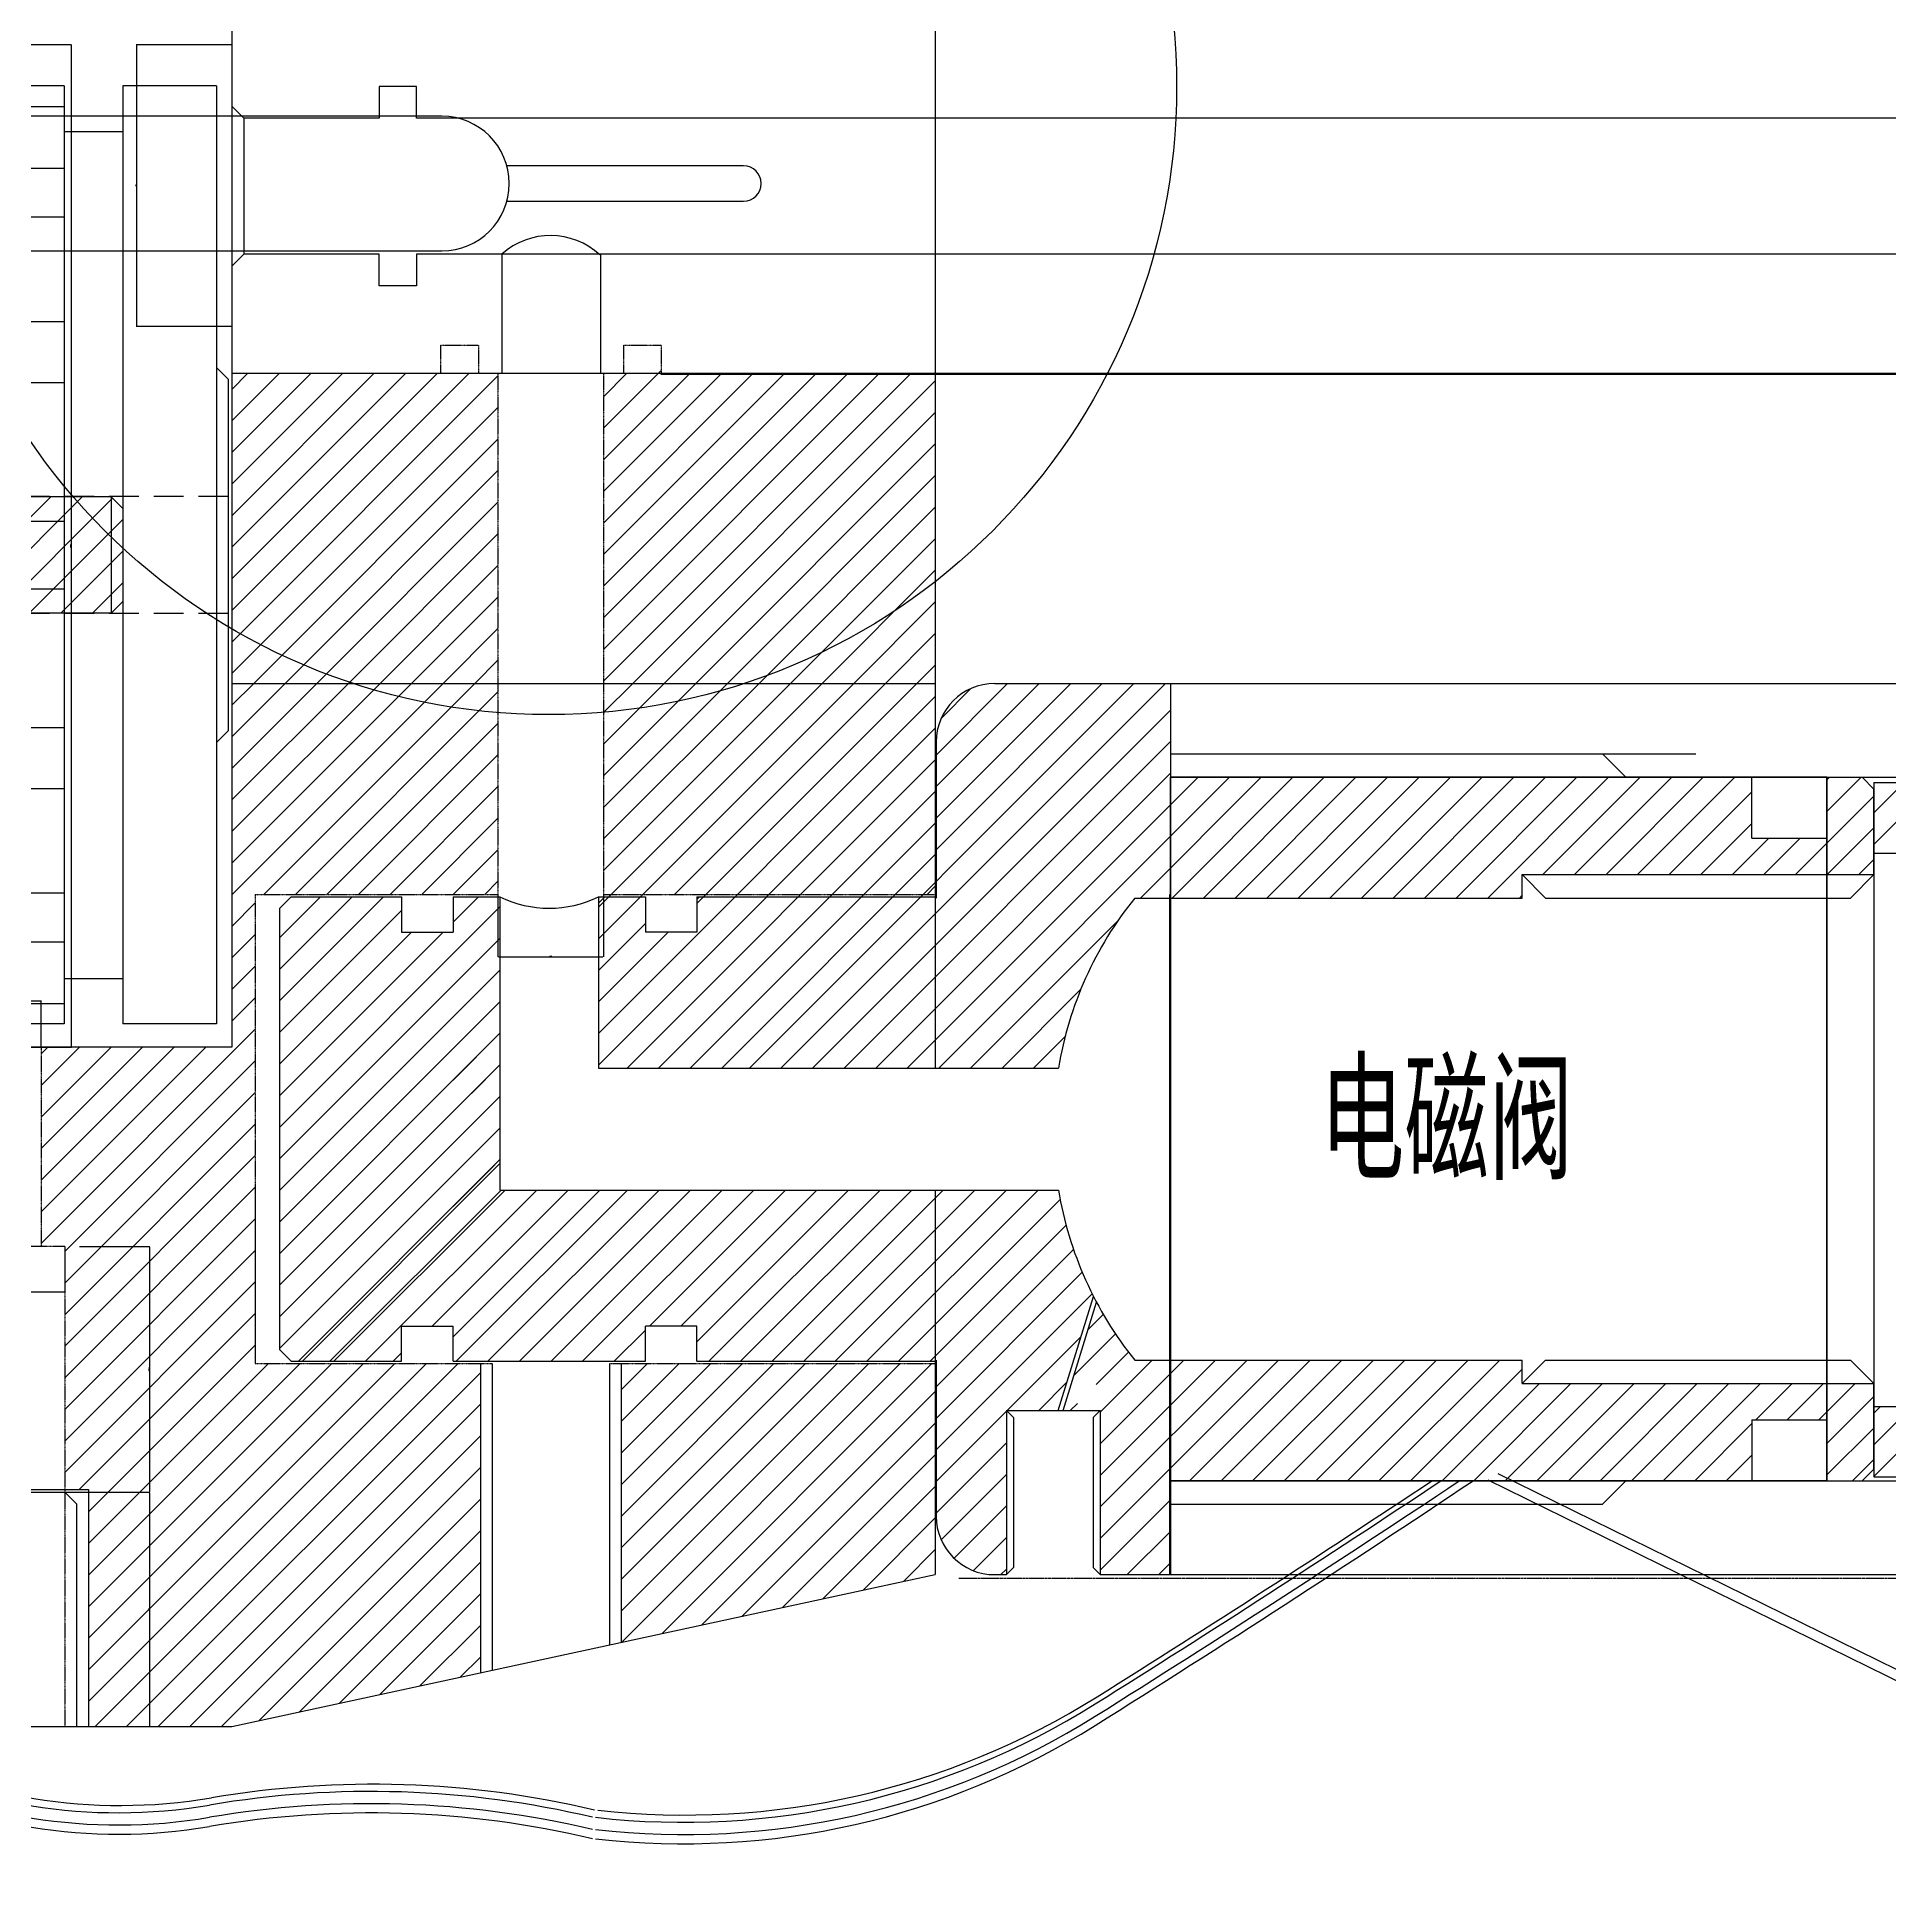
# Model space of a CAD drawing. Header units: millimetres. Extents: x -58888 to 18660, y 15387 to 38068.
# Drawn here: x -47795 to -39893, y 25974 to 33896 of the extents above; entities that cross this region are included whole.
import ezdxf

# ---------------------------------------------------------------- set-up
doc = ezdxf.new("R2010")
doc.units = ezdxf.units.MM
doc.linetypes.add('HIDDEN', pattern=[9.525, 6.35, -3.175])
doc.layers.add('图层2', color=108, linetype='Continuous')
doc.styles.get("Standard").update_dxf_attribs({"font": 'txt', "bigfont": 'gbcbig.shx'})
doc.dimstyles.new('ISO-25', dxfattribs={"dimtxt": 2.5, "dimasz": 2.5, "dimexe": 1.25, "dimexo": 0.625, "dimtad": 1, "dimtxsty": 'Standard', "dimcen": 2.5, "dimadec": 0, "dimazin": 0, "dimtfac": 1, "dimtmove": 0, "dimatfit": 3, "dimfxl": 1, "dimarcsym": 0})

# ---------------------------------------------------------------- blocks, each defined once
blk = doc.blocks.new('fghjkkk')
at = {"layer": '图层2', "color": 4, "linetype": 'ByBlock'}
blk.add_lwpolyline([(8494.25, -2299.241), (8463.586, -2299.241, -0.414214), (8463.086, -2298.741), (8463.086, -2291.741, -0.414214), (8463.586, -2291.241), (8494.25, -2291.241, -0.414214), (8494.75, -2291.741), (8494.75, -2298.741, -0.414214)], format="xyb", close=True, dxfattribs=at)
for points in [[(8494.75, -2298.111), (8518.362, -2298.111, 1), (8518.362, -2292.371), (8494.75, -2292.371)], [(8521.132, -2295.991), (8531.23, -2295.991, 1), (8531.23, -2294.491), (8521.132, -2294.491)]]:
    blk.add_lwpolyline(points, format="xyb", dxfattribs=at)
at = {"layer": '图层2', "color": 2, "linetype": 'ByBlock'}
for radius in [2.5, 1.5]:
    blk.add_circle((8470.086, -2295.241), radius, dxfattribs=at)
at = {"layer": '图层2', "color": 4, "linetype": 'ByBlock'}
blk.add_circle((8470.086, -2295.241), 1, dxfattribs=at)
blk = doc.blocks.new('hhhhhgg')
at = {"layer": '图层2', "linetype": 'ByBlock'}
h = blk.add_hatch(dxfattribs=at)
h.set_pattern_fill('ANSI31', color=4, scale=0.3)
h.set_pattern_definition([(45, (7156.9674, -1437.8608), (-0.6735192, 0.6735192), [])])
h.paths.add_polyline_path([(8525.809, -2415.692), (8524.559, -2415.692), (8524.559, -2418.172), (8525.809, -2418.172)])
h.paths.add_polyline_path([(8530.559, -2415.692), (8529.308, -2415.692), (8529.308, -2418.172), (8530.559, -2418.172)])
h.paths.add_polyline_path([(8525.809, -2418.172), (8524.559, -2418.172), (8524.559, -2421.172), (8525.809, -2421.172)])
h.paths.add_polyline_path([(8530.559, -2418.172), (8529.308, -2418.172), (8529.308, -2421.172), (8530.559, -2421.172)])
h.paths.add_polyline_path([(8550.803, -2418.172), (8530.559, -2418.172), (8530.559, -2420.652), (8550.803, -2420.652)])
h.paths.add_polyline_path([(8550.803, -2415.692), (8530.559, -2415.692), (8530.559, -2418.172), (8550.803, -2418.172)])
h.paths.add_polyline_path([(8551.303, -2416.192), (8550.803, -2415.692), (8550.803, -2418.172), (8551.303, -2418.172)])
h.paths.add_polyline_path([(8551.303, -2418.172), (8550.803, -2418.172), (8550.803, -2420.652), (8551.303, -2420.152)])
at = {"layer": '图层2', "color": 6, "linetype": 'ByBlock'}
for p, q in [((8550.803, -2415.692), (8524.559, -2415.692)), ((8524.559, -2415.692), (8524.559, -2421.172)), ((8530.559, -2415.692), (8530.559, -2421.172)), ((8550.803, -2415.692), (8551.303, -2416.192)), ((8550.803, -2415.692), (8550.803, -2420.652)), ((8551.303, -2416.192), (8551.303, -2420.152)), ((8550.803, -2420.652), (8530.559, -2420.652)), ((8550.803, -2420.652), (8551.303, -2420.152)), ((8530.559, -2421.172), (8524.559, -2421.172))]:
    blk.add_line(p, q, dxfattribs=at)
at = {"layer": '图层2', "color": 1, "linetype": 'ByBlock'}
for p, q in [((8525.809, -2421.172), (8525.809, -2415.692)), ((8529.308, -2421.172), (8529.308, -2415.692))]:
    blk.add_line(p, q, dxfattribs=at)
blk = doc.blocks.new('hfhtyyjj')
at = {"layer": '图层2', "color": 1, "linetype": 'ByBlock'}
for p, q in [((8588.435, -2383.98), (8584.433, -2383.98)), ((8584.433, -2383.98), (8584.433, -2423.98)), ((8588.435, -2383.98), (8588.435, -2423.98)), ((8594.933, -2383.98), (8590.935, -2383.98)), ((8590.935, -2383.98), (8590.935, -2423.98)), ((8594.933, -2383.98), (8594.933, -2423.98)), ((8584.433, -2384.85), (8588.435, -2384.85)), ((8588.431, -2385.921), (8590.935, -2385.921)), ((8584.433, -2387.484), (8588.435, -2387.484)), ((8584.433, -2389.567), (8588.435, -2389.567)), ((8581.933, -2393.98), (8581.933, -2413.98)), ((8581.933, -2393.98), (8584.433, -2393.98)), ((8584.433, -2394.024), (8588.435, -2394.024)), ((8581.933, -2395.317), (8584.433, -2395.317)), ((8594.933, -2395.98), (8595.433, -2396.48)), ((8594.933, -2395.98), (8594.933, -2395.98)), ((8584.433, -2396.626), (8588.435, -2396.626)), ((8595.433, -2396.48), (8595.433, -2411.48)), ((8581.933, -2397.183), (8584.433, -2397.183)), ((8581.933, -2401.038), (8584.433, -2401.038)), ((8581.933, -2402.534), (8584.433, -2402.537)), ((8584.433, -2402.536), (8588.435, -2402.536)), ((8581.933, -2405.427), (8584.433, -2405.424)), ((8584.433, -2405.424), (8588.435, -2405.424)), ((8581.933, -2406.923), (8584.433, -2406.923)), ((8581.933, -2409.618), (8584.433, -2409.618)), ((8581.933, -2410.778), (8584.433, -2410.778)), ((8584.433, -2411.335), (8588.435, -2411.335)), ((8594.933, -2411.98), (8595.433, -2411.48)), ((8594.933, -2411.98), (8594.933, -2411.98)), ((8581.933, -2412.643), (8584.433, -2412.643)), ((8581.933, -2413.98), (8584.433, -2413.98)), ((8584.433, -2413.936), (8588.435, -2413.936)), ((8584.433, -2418.393), (8588.435, -2418.393)), ((8584.433, -2420.477), (8588.435, -2420.477)), ((8588.431, -2422.04), (8590.935, -2422.04)), ((8584.433, -2423.111), (8588.435, -2423.111)), ((8588.435, -2423.98), (8584.433, -2423.98)), ((8594.933, -2423.98), (8590.935, -2423.98))]:
    blk.add_line(p, q, dxfattribs=at)
at = {"layer": '图层2', "color": 3, "linetype": 'HIDDEN', "ltscale": 0.2}
for p, q in [((8595.433, -2401.48), (8581.933, -2401.48)), ((8595.433, -2406.48), (8581.933, -2406.48))]:
    blk.add_line(p, q, dxfattribs=at)
blk = doc.blocks.new('fghghjjkk')
at = {"layer": '图层2', "color": 62, "linetype": 'ByBlock'}
for p, q in [((8560.061, -2418.698), (8555.235, -2418.4)), ((8578.013, -2426.347), (8566.92, -2419.542)), ((8556.089, -2423.305), (8558.218, -2420.836)), ((8567.034, -2423.718), (8571.633, -2426.538)), ((8571.633, -2426.538), (8576.135, -2427.26)), ((8576.135, -2427.26), (8577.171, -2427.841))]:
    blk.add_line(p, q, dxfattribs=at)
at = {"layer": '图层2', "color": 6, "linetype": 'ByBlock'}
for p, q in [((8560.041, -2418.72), (8548.666, -2431.914)), ((8564.292, -2418.553), (8560.421, -2418.547)), ((8567.117, -2423.596), (8564.863, -2426.907)), ((8545.821, -2430.158), (8544.938, -2431.181)), ((8547.965, -2431.97), (8545.821, -2430.158)), ((8544.938, -2431.181), (8547.08, -2432.977)), ((8552.138, -2431.797), (8546.827, -2438.005)), ((8554.557, -2433.89), (8549.275, -2440.067)), ((8556.61, -2435.603), (8553.874, -2438.565))]:
    blk.add_line(p, q, dxfattribs=at)
at = {"layer": '图层2', "color": 62, "linetype": 'HIDDEN', "ltscale": 0.1}
for p, q in [((8565.662, -2419.044), (8560.227, -2418.709)), ((8566.886, -2419.521), (8566.584, -2419.336)), ((8558.218, -2420.836), (8562.962, -2424.381))]:
    blk.add_line(p, q, dxfattribs=at)
at = {"layer": '图层2', "color": 6, "linetype": 'HIDDEN', "ltscale": 0.1}
for p, q in [((8557.518, -2421.647), (8565.196, -2426.418)), ((8546.199, -2430.484), (8545.317, -2431.508)), ((8546.957, -2431.137), (8546.074, -2432.161))]:
    blk.add_line(p, q, dxfattribs=at)
at = {"layer": '图层2', "color": 2, "linetype": 'ByBlock'}
for centre, radius in [((8555.379, -2419.787), 0.5), ((8564.614, -2421.686), 1.077)]:
    blk.add_circle(centre, radius, dxfattribs=at)
at = {"layer": '图层2', "color": 62, "linetype": 'ByBlock'}
blk.add_circle((8564.614, -2421.686), 1.077, dxfattribs=at)
at = {"layer": '图层2', "color": 1, "linetype": 'ByBlock'}
for radius in [3.05, 2.05]:
    blk.add_circle((8558.64, -2426.71), radius, dxfattribs=at)
at = {"layer": '图层2', "color": 62, "linetype": 'ByBlock'}
for centre, radius, start, end in [((8555.379, -2419.787), 1.394, 95.93714, 221.0475), ((8540.429, -2431.996), 17.91, 29.03047, 39.0965), ((8577.557, -2427.074), 0.859, 243.29403, 57.86281)]:
    blk.add_arc(centre, radius, start, end, dxfattribs=at)
at = {"layer": '图层2', "color": 6, "linetype": 'ByBlock'}
for centre, radius, start, end in [((8560.42, -2419.047), 0.5, 89.91043, 139.23352), ((8564.614, -2421.686), 3.149, 322.65855, 95.85389), ((8558.64, -2426.71), 6.227, 269.70362, 358.18974), ((8548.287, -2431.588), 0.5, 229.79699, 319.23352), ((8553.274, -2432.924), 1.6, 318.7621, 134.93353), ((8546.758, -2433.36), 0.5, 323.94766, 50.01121), ((8558.481, -2434.924), 1.991, 86.37023, 199.94645), ((8550.524, -2436.102), 4.158, 143.94766, 207.2472), ((8550.524, -2436.102), 4.158, 252.51304, 323.6742)]:
    blk.add_arc(centre, radius, start, end, dxfattribs=at)
at = {"layer": '图层2', "color": 62, "linetype": 'HIDDEN', "ltscale": 0.1}
for centre, radius, start, end in [((8565.539, -2421.041), 2, 58.47416, 86.46584), ((8564.614, -2421.686), 3.161, 238.49102, 319.99206)]:
    blk.add_arc(centre, radius, start, end, dxfattribs=at)
blk = doc.blocks.new('*D129')
at = {"layer": 'Defpoints', "color": 0, "linetype": 'ByBlock'}
for p in [(-45829.2, 30240), (-45379.2, 30240), (-45379.2, 29974.6)]:
    blk.add_point(p, dxfattribs=at)
at = {"layer": '图层2', "color": 0, "linetype": 'ByBlock', "lineweight": -2}
for p, q in [((-45829.2, 30239.4), (-45829.2, 29973.3)), ((-45379.2, 30239.4), (-45379.2, 29973.3)), ((-45826.7, 29974.6), (-45381.7, 29974.6))]:
    blk.add_line(p, q, dxfattribs=at)
at = {"layer": '图层2', "color": 0, "linetype": 'ByBlock'}
for points in [[(-45826.7, 29975), (-45826.7, 29974.2), (-45829.2, 29974.6)], [(-45381.7, 29975), (-45381.7, 29974.2), (-45379.2, 29974.6)]]:
    blk.add_solid(points, dxfattribs=at)
at = {"layer": '图层2', "color": 0, "linetype": 'ByBlock', "insert": (-45604.2, 29976.4), "char_height": 2.5, "attachment_point": 5}
blk.add_mtext('%%C4.5', dxfattribs=at)
blk = doc.blocks.new('*D112')
at = {"layer": 'Defpoints', "color": 0, "linetype": 'ByBlock'}
for p in [(-46964.2, 33862.5), (-47370.6, 32662.5), (-46964.2, 32662.5)]:
    blk.add_point(p, dxfattribs=at)
at = {"layer": '图层2', "color": 0, "linetype": 'ByBlock', "lineweight": -2}
for p, q in [((-46964.8, 33862.5), (-47371.9, 33862.5)), ((-47370.6, 33860), (-47370.6, 32665)), ((-46964.8, 32662.5), (-47371.9, 32662.5))]:
    blk.add_line(p, q, dxfattribs=at)
at = {"layer": '图层2', "color": 0, "linetype": 'ByBlock'}
for points in [[(-47371.1, 33860), (-47370.2, 33860), (-47370.6, 33862.5)], [(-47371.1, 32665), (-47370.2, 32665), (-47370.6, 32662.5)]]:
    blk.add_solid(points, dxfattribs=at)
at = {"layer": '图层2', "color": 0, "linetype": 'ByBlock', "insert": (-47372.5, 33262.5), "char_height": 2.5, "attachment_point": 5, "rotation": 90}
blk.add_mtext('%%C12', dxfattribs=at)
blk = doc.blocks.new('*D132')
at = {"layer": 'Defpoints', "color": 0, "linetype": 'ByBlock'}
for p in [(-47777.2, 29786.8), (-48077.2, 29588.6), (-47777.2, 29588.6)]:
    blk.add_point(p, dxfattribs=at)
at = {"layer": '图层2', "color": 0, "linetype": 'ByBlock', "lineweight": -2}
for p, q in [((-48077.2, 29589.2), (-48077.2, 29788.1)), ((-48074.7, 29786.8), (-47779.7, 29786.8)), ((-47777.2, 29589.2), (-47777.2, 29788.1))]:
    blk.add_line(p, q, dxfattribs=at)
at = {"layer": '图层2', "color": 0, "linetype": 'ByBlock'}
for points in [[(-48074.7, 29787.2), (-48074.7, 29786.4), (-48077.2, 29786.8)], [(-47779.7, 29787.2), (-47779.7, 29786.4), (-47777.2, 29786.8)]]:
    blk.add_solid(points, dxfattribs=at)
at = {"layer": '图层2', "color": 0, "linetype": 'ByBlock', "insert": (-47927.2, 29788.7), "char_height": 2.5, "attachment_point": 5}
blk.add_mtext('%%C3', dxfattribs=at)
blk = doc.blocks.new('*D134')
at = {"layer": 'Defpoints', "color": 0, "linetype": 'ByBlock'}
for p in [(-48177.2, 28738.6), (-47677.2, 28738.6), (-47677.2, 28546.1)]:
    blk.add_point(p, dxfattribs=at)
at = {"layer": '图层2', "color": 0, "linetype": 'ByBlock', "lineweight": -2}
for p, q in [((-48177.2, 28737.9), (-48177.2, 28544.9)), ((-47677.2, 28737.9), (-47677.2, 28544.9)), ((-48174.7, 28546.1), (-47679.7, 28546.1))]:
    blk.add_line(p, q, dxfattribs=at)
at = {"layer": '图层2', "color": 0, "linetype": 'ByBlock'}
for points in [[(-48174.7, 28546.5), (-48174.7, 28545.7), (-48177.2, 28546.1)], [(-47679.7, 28546.5), (-47679.7, 28545.7), (-47677.2, 28546.1)]]:
    blk.add_solid(points, dxfattribs=at)
at = {"layer": '图层2', "color": 0, "linetype": 'ByBlock', "insert": (-47927.2, 28548), "char_height": 2.5, "attachment_point": 5}
blk.add_mtext('%%C5', dxfattribs=at)
blk = doc.blocks.new('*D114')
at = {"layer": 'Defpoints', "color": 0, "linetype": 'ByBlock'}
for p in [(-47614.7, 28738.6), (-47677.2, 27691.4), (-47315, 27691.4)]:
    blk.add_point(p, dxfattribs=at)
at = {"layer": '图层2', "color": 0, "linetype": 'ByBlock', "lineweight": -2}
for p, q in [((-47614.1, 28738.6), (-47313.8, 28738.6)), ((-47315, 28736.1), (-47315, 27693.9)), ((-47676.6, 27691.4), (-47313.8, 27691.4))]:
    blk.add_line(p, q, dxfattribs=at)
at = {"layer": '图层2', "color": 0, "linetype": 'ByBlock'}
for points in [[(-47315.4, 28736.1), (-47314.6, 28736.1), (-47315, 28738.6)], [(-47315.4, 27693.9), (-47314.6, 27693.9), (-47315, 27691.4)]]:
    blk.add_solid(points, dxfattribs=at)
at = {"layer": '图层2', "color": 0, "linetype": 'ByBlock', "insert": (-47317.1, 28215), "char_height": 2.5, "attachment_point": 5, "rotation": 90}
blk.add_mtext('1047,18', dxfattribs=at)
blk = doc.blocks.new('*D135')
at = {"layer": 'Defpoints', "color": 0, "linetype": 'ByBlock'}
for p in [(-47677.2, 27691.4), (-47575.4, 26691.4), (-47315, 26691.4)]:
    blk.add_point(p, dxfattribs=at)
at = {"layer": '图层2', "color": 0, "linetype": 'ByBlock', "lineweight": -2}
for p, q in [((-47676.6, 27691.4), (-47313.8, 27691.4)), ((-47315, 27688.9), (-47315, 26693.9)), ((-47574.8, 26691.4), (-47313.8, 26691.4))]:
    blk.add_line(p, q, dxfattribs=at)
at = {"layer": '图层2', "color": 0, "linetype": 'ByBlock'}
for points in [[(-47315.4, 27688.9), (-47314.6, 27688.9), (-47315, 27691.4)], [(-47315.4, 26693.9), (-47314.6, 26693.9), (-47315, 26691.4)]]:
    blk.add_solid(points, dxfattribs=at)
at = {"layer": '图层2', "color": 0, "linetype": 'ByBlock', "insert": (-47316.9, 27191.4), "char_height": 2.5, "attachment_point": 5, "rotation": 90}
blk.add_mtext('1000', dxfattribs=at)
blk = doc.blocks.new('*D128')
at = {"layer": 'Defpoints', "color": 0, "linetype": 'ByBlock'}
for p in [(-48344.2, 33864), (-48344.2, 29588.6), (-47649.4, 29588.6)]:
    blk.add_point(p, dxfattribs=at)
at = {"layer": '图层2', "color": 0, "linetype": 'ByBlock', "lineweight": -2}
for p, q in [((-48343.6, 33864), (-47648.1, 33864)), ((-47649.4, 33861.5), (-47649.4, 29591.1)), ((-48343.6, 29588.6), (-47648.1, 29588.6))]:
    blk.add_line(p, q, dxfattribs=at)
at = {"layer": '图层2', "color": 0, "linetype": 'ByBlock'}
for points in [[(-47649.8, 33861.5), (-47649, 33861.5), (-47649.4, 33864)], [(-47649.8, 29591.1), (-47649, 29591.1), (-47649.4, 29588.6)]]:
    blk.add_solid(points, dxfattribs=at)
at = {"layer": '图层2', "color": 0, "linetype": 'ByBlock', "insert": (-47651.5, 31726.3), "char_height": 2.5, "attachment_point": 5, "rotation": 90}
blk.add_mtext('4275,42', dxfattribs=at)
blk = doc.blocks.new('fdgrttry')
at = {"layer": '图层2', "linetype": 'ByBlock'}
h = blk.add_hatch(dxfattribs=at)
h.set_pattern_fill('ANSI31', color=4, scale=0.3)
h.set_pattern_definition([(45, (7077.9515, -1226.9069), (-0.6735192, 0.6735192), [])])
h.paths.add_polyline_path([(9653.075, -1908.095), (9623.075, -1908.095), (9623.075, -1911.095), (9653.075, -1911.095)])
h.paths.add_polyline_path([(9653.075, -1934.695), (9623.075, -1934.695), (9623.075, -1937.695), (9653.075, -1937.695)])
at = {"layer": '图层2', "color": 6, "linetype": 'ByBlock'}
for p, q in [((9623.075, -1908.095), (9653.075, -1908.095)), ((9623.075, -1908.095), (9623.075, -1937.695)), ((9653.075, -1908.095), (9653.075, -1937.695)), ((9623.075, -1911.095), (9653.075, -1911.095)), ((9623.075, -1934.695), (9653.075, -1934.695)), ((9623.075, -1937.695), (9653.075, -1937.695))]:
    blk.add_line(p, q, dxfattribs=at)

msp = doc.modelspace()

# ---------------------------------------------------------------- hatches: boundary and pattern name
at = {"layer": '图层2', "linetype": 'ByBlock'}
h = msp.add_hatch(dxfattribs=at)
h.set_pattern_fill('ANSI31', color=4, scale=100, angle=65)
h.set_pattern_definition([(110, (-905925.4, 279102.75), (-298.35241, -108.5914), [])])
h.paths.add_polyline_path([(-52021.831, 24274.494, -0.24281343), (-51463.971, 24592.281), (-48151.895, 24729.478, -0.60925201), (-47536.093, 23648.464), (-48971.61, 21440.979, -0.32277891), (-49734.791, 21145.171), (-52824.808, 21949.581, -0.37647945), (-53098.18, 22619.324)], flags=16)
h.paths.add_polyline_path([(-47390.874, 21487.165), (-45399.91, 24548.796, -0.24281343), (-44842.05, 24866.583), (-40619.949, 25041.476, -0.60925201), (-40004.146, 23960.462), (-42703.649, 19809.267, -0.32277891), (-43466.831, 19513.459), (-46980.393, 20428.13, -0.51196847)], flags=16)
h.paths.add_polyline_path([(-41122.913, 19855.453), (-37867.963, 24860.794, -0.24281343), (-37310.104, 25178.581), (-31097.028, 25435.947, -0.29634253), (-29895.241, 24557.974, -0.20121363), (-29924.915, 23110.825), (-30732.152, 21617.942, 0.09238519), (-32418.038, 18253.242, -0.34522848), (-34572.711, 17198.09), (-40712.432, 18796.418, -0.51196847)], flags=16)
h.paths.add_polyline_path([(-57495.066, 27884.897), (-58152.262, 27805.388, 0.34516223), (-58850.33, 27107.715, 0.15156572), (-58299.647, 24079.358, -0.11586406), (-57527.602, 19738.273, 0.21312107), (-57056.105, 16696.075, 0.24871702), (-56807.78, 16564.405), (-56125.485, 16564.405)])
edge = h.paths.add_edge_path()
edge.add_line((-17258.239, 24118.108), (-17258.239, 24718.108))
edge.add_line((-17258.239, 24718.108), (-17058.888, 24718.108))
edge.add_line((-17058.888, 24718.108), (-17058.888, 25756.178))
edge.add_line((-17058.888, 25756.178), (-20300.791, 25756.178))
edge.add_line((-20300.791, 25756.178), (-20300.791, 25260.247))
edge.add_line((-20300.791, 25260.247), (-19758.687, 25260.247))
edge.add_arc((-19758.687, 24960.247), 300, 45.0173803, 90, ccw=False)
edge.add_line((-19546.62, 25172.444), (-19397.117, 25023.032))
edge.add_arc((-19609.185, 24810.836), 300, 3.4703282, 45.0173803, ccw=False)
edge.add_line((-19309.735, 24828.995), (-19259.588, 24002.073))
edge.add_arc((-19559.038, 23983.914), 300, -36.114949, 3.4703282, ccw=False)
edge.add_line((-19316.687, 23807.092), (-20275.67, 22492.718))
edge.add_arc((-20518.021, 22669.54), 300, 270, 323.885051, ccw=False)
edge.add_line((-20518.021, 22369.54), (-22892.832, 22369.54))
edge.add_arc((-22892.832, 22669.54), 300, 209.6387518, 270, ccw=False)
edge.add_line((-23153.58, 22521.181), (-23954.456, 23928.76))
edge.add_arc((-23693.708, 24077.119), 300, 183.3685003, 209.6387518, ccw=False)
edge.add_line((-23993.19, 24059.492), (-24012.942, 24395.08))
edge.add_arc((-23713.46, 24412.708), 300, 134.9825485, 183.3685003, ccw=False)
edge.add_line((-23925.528, 24624.904), (-23377.654, 25172.444))
edge.add_arc((-23165.587, 24960.247), 300, 90, 134.9825485, ccw=False)
edge.add_line((-23165.587, 25260.247), (-22700.791, 25260.247))
edge.add_line((-22700.791, 25260.247), (-22700.791, 25756.178))
edge.add_line((-22700.791, 25756.178), (-54384.893, 25756.178))
edge.add_line((-54384.893, 25756.178), (-54384.893, 26695.107))
edge.add_line((-54384.893, 26695.107), (-56344.149, 26695.107))
edge.add_line((-56344.149, 26695.107), (-56344.149, 28174.342))
edge.add_line((-56344.149, 28174.342), (-57332.485, 28174.342))
edge.add_line((-57332.485, 28174.342), (-57495.066, 27884.897))
edge.add_line((-57495.066, 27884.897), (-56125.485, 16564.405))
edge.add_line((-56125.485, 16564.405), (-52816.566, 16564.405))
edge.add_line((-52816.566, 16564.405), (-52800.47, 16695.88))
edge.add_arc((-51149.929, 17830.08), 2002.672, 82.8797516, 214.4956419, ccw=False)
edge.add_line((-50901.694, 19817.308), (-33883.103, 15386.93))
edge.add_line((-33883.103, 15386.93), (-27226.501, 15386.93))
edge.add_arc((-27226.501, 15486.93), 100, 270, 369.2135186)
edge.add_arc((-12199.043, 17924.486), 15123.869, 161.012335, 189.2135186, ccw=False)
edge.add_arc((-25334.891, 22475.924), 1222.248, 34.2506382, 162.4117108, ccw=False)
edge.add_line((-24324.601, 23163.822), (-23675.713, 22023.37))
edge.add_arc((-23067.301, 22369.54), 700, 209.6387518, 270)
edge.add_line((-23067.301, 21669.54), (-20365.542, 21669.54))
edge.add_arc((-20365.542, 22369.54), 700, 270, 323.885051)
edge.add_line((-19800.057, 21956.955), (-18432.955, 23830.693))
edge.add_arc((-17867.47, 23418.108), 700, 90, 143.885051, ccw=False)
edge.add_line((-17867.47, 24118.108), (-17258.239, 24118.108))
h.paths.add_polyline_path([(-3736.66, 24118.108), (-1495.066, 26693.779), (-1495.066, 27323.736), (-16108.888, 27323.736), (-16108.888, 25756.178), (-16458.888, 25756.178), (-16458.888, 24718.108), (-16258.239, 24718.108), (-16258.239, 24118.108)])

# ---------------------------------------------------------------- linework, layer by layer
at = {"color": 3, "lineweight": 60}
for p, q in [((-42960.7, 27739.399), (-42960.7, 30739.399)), ((-42960.7, 30739.399), (-40160.7, 30739.399)), ((-40160.7, 30739.399), (-40160.7, 27739.399)), ((-40160.7, 27739.399), (-42960.7, 27739.399))]:
    msp.add_line(p, q, dxfattribs=at)
at = {"color": 1}
for p, q in [((-41607.019, 27743.063), (-39824.469, 26868.041)), ((-41563.987, 27770.417), (-39781.436, 26895.395))]:
    msp.add_line(p, q, dxfattribs=at)
msp.add_circle((-45612.643, 33684.684), 2678.017)
msp.add_arc((-45605.265, 32738.705), 311.063, 47.323692, 131.8187144)
for centre, radius, start, end in [((-77988.685, 82182.523), 65369.062, 302.06869275, 303.60658027), ((-77988.685, 82130.272), 65369.062, 302.06869275, 303.68923481), ((-77988.685, 82091.084), 65369.062, 302.06869275, 303.75110865), ((-77980.039, 82213.509), 65369.062, 302.06869275, 303.55748096), ((-47447.231, 28644.309), 2319.986, 205.3277704, 279.6151231), ((-47438.585, 28675.294), 2319.986, 205.3277704, 279.6151231), ((-47447.231, 28592.058), 2319.986, 205.442334, 279.6151231), ((-47447.231, 28552.87), 2319.986, 205.1700774, 279.6151231), ((-45037.816, 29590.521), 3307.169, 263.4920106, 302.0686927), ((-45029.169, 29621.506), 3307.169, 263.4920106, 302.0686927), ((-45037.816, 29538.27), 3307.169, 263.4920106, 302.0686927), ((-45037.816, 29499.081), 3307.169, 263.4920106, 302.0686927), ((-46371.753, 22295.891), 4118.886, 76.721776, 99.6151231), ((-46363.107, 22326.876), 4118.886, 76.721776, 99.6151231), ((-46371.753, 22243.64), 4118.886, 76.721776, 99.6151231), ((-46371.753, 22204.452), 4118.886, 76.721776, 99.6151231)]:
    msp.add_arc(centre, radius, start, end, dxfattribs=at)
at = {"layer": '图层2', "color": 2, "linetype": 'ByBlock'}
for p, q in [((-46964.199, 34462.48), (-46964.199, 29588.558)), ((-43964.199, 34462.48), (-43964.199, 29499.399)), ((-46964.199, 32462.48), (5967.326, 32462.48)), ((-46964.199, 31140.008), (-43964.199, 31140.008)), ((-43710.7, 31139.399), (-42960.7, 31139.399)), ((-42960.7, 31139.399), (12039.3, 31139.399)), ((-42960.7, 31139.399), (-42960.7, 27339.399)), ((-42960.7, 31139.399), (-42960.7, 30724.399)), ((-43960.7, 30889.399), (-43960.7, 30224.399)), ((-42960.7, 30839.399), (-40719.689, 30839.399)), ((-42960.7, 30739.399), (12039.3, 30739.399)), ((-40480.7, 30739.399), (-42960.7, 30739.399)), ((-40560.7, 30739.399), (-40560.7, 30739.399)), ((-40480.7, 30479.399), (-40480.7, 30739.399)), ((-40160.7, 30739.399), (-40010.7, 30739.399)), ((-40160.7, 30479.399), (-40160.7, 30739.399)), ((-40010.7, 30739.399), (-39960.7, 30689.399)), ((-42710.7, 30724.399), (-42710.7, 30724.399)), ((-39960.7, 30324.399), (-39960.7, 30689.399)), ((-40480.7, 30479.399), (-40160.7, 30479.399)), ((-41460.7, 30324.399), (-39960.7, 30324.399)), ((-41460.7, 30224.399), (-41460.7, 30324.399)), ((-39960.7, 30324.399), (-39960.7, 28154.399)), ((-46760.7, 30179.399), (-46710.7, 30229.399)), ((-46710.7, 30229.399), (-46240.7, 30229.399)), ((-46240.7, 30229.399), (-46240.7, 30079.399)), ((-46020.7, 30229.399), (-46020.7, 30079.399)), ((-46020.7, 30229.399), (-45820.7, 30229.399)), ((-45820.7, 30229.399), (-45820.7, 28979.399)), ((-45400.7, 30229.399), (-45400.7, 29499.399)), ((-45400.7, 30229.399), (-45200.7, 30229.399)), ((-45200.7, 30229.399), (-45200.7, 30079.399)), ((-44980.7, 30229.399), (-43960.7, 30229.399)), ((-44980.7, 30229.399), (-44980.7, 30079.399)), ((-43113.477, 30224.399), (-41460.7, 30224.399)), ((-42964.199, 27340.008), (-42964.199, 30240.008)), ((-46760.7, 30179.399), (-46760.7, 28299.399)), ((-46240.7, 30079.399), (-46020.7, 30079.399)), ((-44980.7, 30079.399), (-45200.7, 30079.399)), ((-46964.199, 29588.558), (-48344.199, 29588.558)), ((-45400.7, 29499.399), (-43439.031, 29499.399)), ((-45820.7, 29087.399), (-45820.7, 28979.399)), ((-45820.7, 28979.399), (-43439.031, 28979.399)), ((-43964.199, 28979.399), (-43964.199, 27340.008)), ((-46240.7, 28249.399), (-46240.7, 28399.399)), ((-46240.7, 28399.399), (-46020.7, 28399.399)), ((-46020.7, 28249.399), (-46020.7, 28399.399)), ((-45200.7, 28249.399), (-45200.7, 28399.399)), ((-44980.7, 28399.399), (-45200.7, 28399.399)), ((-44980.7, 28249.399), (-44980.7, 28399.399)), ((-46760.7, 28299.399), (-46710.7, 28249.399)), ((-46710.7, 28249.399), (-46240.7, 28249.399)), ((-46020.7, 28249.399), (-45200.7, 28249.399)), ((-44980.7, 28249.399), (-43960.7, 28249.399)), ((-43960.7, 28254.399), (-43960.7, 27589.399)), ((-43113.477, 28254.399), (-41460.7, 28254.399)), ((-41460.7, 28154.399), (-41460.7, 28254.399)), ((-41460.7, 28154.399), (-39960.7, 28154.399)), ((-41460.7, 28154.399), (-41460.7, 28154.399)), ((-39960.7, 27789.399), (-39960.7, 28154.399)), ((-39960.7, 28154.399), (-39960.7, 28154.399)), ((-43660.7, 28039.399), (-43660.7, 27339.399)), ((-43660.7, 28039.399), (-43260.7, 28039.399)), ((-43260.7, 28039.399), (-43260.7, 27339.399)), ((-40480.7, 27999.399), (-40160.7, 27999.399)), ((-40480.7, 27999.399), (-40480.7, 27739.399)), ((-40160.7, 27999.399), (-40160.7, 27739.399)), ((-42960.7, 27754.399), (-42960.7, 27339.399)), ((-42960.7, 27739.399), (12039.3, 27739.399)), ((-40480.7, 27739.399), (-42960.7, 27739.399)), ((-40560.7, 27739.399), (-40560.7, 27739.399)), ((-40160.7, 27739.399), (-40010.7, 27739.399)), ((-40010.7, 27739.399), (-39960.7, 27789.399)), ((-49132.942, 27701.899), (-47575.418, 27701.899)), ((-47575.418, 27701.899), (-47575.418, 26691.379)), ((-46964.199, 26691.379), (-43964.199, 27340.008)), ((-43710.7, 27339.399), (-43660.7, 27339.399)), ((-43260.7, 27339.399), (-42960.7, 27339.399)), ((-42960.7, 27339.399), (12039.3, 27339.399)), ((-54284.893, 26691.379), (-46964.199, 26691.379))]:
    msp.add_line(p, q, dxfattribs=at)
at = {"layer": '图层2', "color": 1, "linetype": 'ByBlock'}
for p, q in [((-46962.674, 33600.527), (-46912.674, 33550.527)), ((-46912.674, 33550.527), (-46912.674, 32970.527)), ((-46962.674, 32920.527), (-46912.674, 32970.527)), ((-45812.674, 32970.527), (-45812.674, 32462.48)), ((-45392.674, 32970.527), (-45392.674, 32462.48)), ((-45854.199, 28240.008), (-45854.199, 26931.372)), ((-45354.199, 28240.008), (-45354.199, 27039.477))]:
    msp.add_line(p, q, dxfattribs=at)
at = {"layer": '图层2', "color": 1, "linetype": 'HIDDEN', "ltscale": 0.2}
for p, q in [((-46072.674, 32462.886), (-46072.674, 32582.886)), ((-46072.674, 32582.886), (-45912.674, 32582.886)), ((-45912.674, 32582.886), (-45912.674, 32462.886)), ((-45292.674, 32462.886), (-45292.674, 32582.886)), ((-45292.674, 32582.886), (-45132.674, 32582.886)), ((-45132.674, 32582.886), (-45132.674, 32462.48)), ((-45829.199, 32462.48), (-45829.199, 30240.008)), ((-45379.199, 32462.48), (-45379.199, 30240.008)), ((-45134.199, 32462.48), (-43964.199, 32462.48)), ((-46864.199, 30240.008), (-46864.199, 28240.008)), ((-46864.199, 30240.008), (-45829.199, 30240.008)), ((-45379.199, 30240.008), (-43964.199, 30240.008)), ((-47777.177, 29588.558), (-47777.177, 28738.558)), ((-46864.199, 28990.008), (-46864.199, 28240.008)), ((-47677.177, 28738.558), (-48177.177, 28738.558)), ((-47677.177, 28738.558), (-47677.177, 26691.379)), ((-46864.199, 28240.008), (-45854.199, 28240.008)), ((-45354.199, 28240.008), (-43964.199, 28240.008))]:
    msp.add_line(p, q, dxfattribs=at)
at = {"layer": '图层2', "color": 4, "linetype": 'ByBlock'}
for p, q in [((-46964.199, 32393.877), (-46895.596, 32462.48)), ((-46964.199, 32259.173), (-46760.892, 32462.48)), ((-46964.199, 32124.469), (-46626.188, 32462.48)), ((-46964.199, 31989.766), (-46491.485, 32462.48)), ((-46964.199, 31855.062), (-46356.781, 32462.48)), ((-46964.199, 31720.358), (-46222.077, 32462.48)), ((-46964.199, 31585.654), (-46087.373, 32462.48)), ((-46964.199, 31450.95), (-45952.669, 32462.48)), ((-46964.199, 31316.246), (-45829.199, 32451.246)), ((-45379.199, 32227.727), (-45134.199, 32472.727)), ((-45379.199, 32362.431), (-45279.15, 32462.48)), ((-45379.199, 32093.023), (-45009.742, 32462.48)), ((-45379.199, 31958.32), (-44875.038, 32462.48)), ((-45379.199, 31823.616), (-44740.335, 32462.48)), ((-45379.199, 31688.912), (-44605.631, 32462.48)), ((-45379.199, 31554.208), (-44470.927, 32462.48)), ((-45379.199, 31419.504), (-44336.223, 32462.48)), ((-45379.199, 31284.8), (-44201.519, 32462.48)), ((-45379.199, 31150.096), (-44066.815, 32462.48)), ((-45254.584, 31140.008), (-43964.199, 32430.393)), ((-46964.199, 31181.543), (-45829.199, 32316.543)), ((-45119.88, 31140.008), (-43964.199, 32295.689)), ((-46871.03, 31140.008), (-45829.199, 32181.839)), ((-44985.176, 31140.008), (-43964.199, 32160.985)), ((-46736.326, 31140.008), (-45829.199, 32047.135)), ((-44850.472, 31140.008), (-43964.199, 32026.281)), ((-46601.622, 31140.008), (-45829.199, 31912.431)), ((-44715.768, 31140.008), (-43964.199, 31891.577)), ((-46466.918, 31140.008), (-45829.199, 31777.727)), ((-44581.064, 31140.008), (-43964.199, 31756.873)), ((-46332.214, 31140.008), (-45829.199, 31643.023)), ((-44446.361, 31140.008), (-43964.199, 31622.17)), ((-46197.511, 31140.008), (-45829.199, 31508.32)), ((-44311.657, 31140.008), (-43964.199, 31487.466)), ((-46062.807, 31140.008), (-45829.199, 31373.616)), ((-44176.953, 31140.008), (-43964.199, 31352.762)), ((-45928.103, 31140.008), (-45829.199, 31238.912)), ((-44042.249, 31140.008), (-43964.199, 31218.058)), ((-46964.199, 31046.839), (-46871.03, 31140.008)), ((-46964.199, 30912.135), (-46736.326, 31140.008)), ((-46964.199, 30777.431), (-46601.622, 31140.008)), ((-46964.199, 30642.727), (-46466.918, 31140.008)), ((-46964.199, 30508.023), (-46332.214, 31140.008)), ((-46964.199, 30373.32), (-46197.511, 31140.008)), ((-46964.199, 30238.616), (-46062.807, 31140.008)), ((-46828.103, 30240.008), (-45928.103, 31140.008)), ((-45400.7, 30185.669), (-44446.361, 31140.008)), ((-45400.7, 30050.965), (-44311.657, 31140.008)), ((-45379.199, 31015.393), (-45254.584, 31140.008)), ((-45379.199, 30880.689), (-45119.88, 31140.008)), ((-45379.199, 30745.985), (-44985.176, 31140.008)), ((-45379.199, 30611.281), (-44850.472, 31140.008)), ((-45379.199, 30476.577), (-44715.768, 31140.008)), ((-45379.199, 30341.873), (-44581.064, 31140.008)), ((-45076.953, 30240.008), (-44176.953, 31140.008)), ((-44980.7, 30201.558), (-44042.249, 31140.008)), ((-44757.015, 29499.399), (-43117.015, 31139.399)), ((-44622.311, 29499.399), (-42982.311, 31139.399)), ((-43960.7, 30834.529), (-43655.83, 31139.399)), ((-43960.7, 30699.825), (-43521.126, 31139.399)), ((-43960.7, 30565.121), (-43386.422, 31139.399)), ((-43960.7, 30430.418), (-43251.719, 31139.399)), ((-46693.399, 30240.008), (-45829.199, 31104.208)), ((-45400.7, 29646.854), (-43964.199, 31083.354)), ((-43939.275, 30990.658), (-43811.959, 31117.974)), ((-44487.607, 29499.399), (-42960.7, 31026.306)), ((-46558.695, 30240.008), (-45829.199, 30969.504)), ((-45400.7, 29512.15), (-43964.199, 30948.65)), ((-46423.991, 30240.008), (-45829.199, 30834.8)), ((-44352.903, 29499.399), (-42960.7, 30891.602)), ((-42960.7, 30839.399), (-41118.511, 30839.399)), ((-41018.511, 30739.399), (-41118.511, 30839.399)), ((-45278.747, 29499.399), (-43964.199, 30813.947)), ((-44218.199, 29499.399), (-42960.7, 30756.898)), ((-44083.496, 29499.399), (-42843.496, 30739.399)), ((-43948.792, 29499.399), (-42708.792, 30739.399)), ((-43089.088, 30224.399), (-42574.088, 30739.399)), ((-42954.384, 30224.399), (-42439.384, 30739.399)), ((-42819.68, 30224.399), (-42304.68, 30739.399)), ((-42684.976, 30224.399), (-42169.976, 30739.399)), ((-42550.272, 30224.399), (-42035.272, 30739.399)), ((-42415.569, 30224.399), (-41900.569, 30739.399)), ((-42280.865, 30224.399), (-41765.865, 30739.399)), ((-42146.161, 30224.399), (-41631.161, 30739.399)), ((-42011.457, 30224.399), (-41496.457, 30739.399)), ((-41876.753, 30224.399), (-41361.753, 30739.399)), ((-41742.049, 30224.399), (-41227.049, 30739.399)), ((-41607.346, 30224.399), (-41092.346, 30739.399)), ((-41372.642, 30324.399), (-40957.642, 30739.399)), ((-41237.938, 30324.399), (-40822.938, 30739.399)), ((-41103.234, 30324.399), (-40688.234, 30739.399)), ((-40968.53, 30324.399), (-40553.53, 30739.399)), ((-40160.7, 30728.118), (-40149.419, 30739.399)), ((-40160.7, 30593.414), (-40014.715, 30739.399)), ((-46289.287, 30240.008), (-45829.199, 30700.096)), ((-45144.043, 29499.399), (-43964.199, 30679.243)), ((-40833.826, 30324.399), (-40480.7, 30677.525)), ((-40295.011, 30324.399), (-39960.7, 30658.71)), ((-46154.584, 30240.008), (-45829.199, 30565.393)), ((-45009.34, 29499.399), (-43964.199, 30544.539)), ((-40699.123, 30324.399), (-40480.7, 30542.822)), ((-40160.307, 30324.399), (-39960.7, 30524.006)), ((-46019.88, 30240.008), (-45829.199, 30430.689)), ((-40564.419, 30324.399), (-40409.419, 30479.399)), ((-40429.715, 30324.399), (-40274.715, 30479.399)), ((-44874.636, 29499.399), (-43964.199, 30409.835)), ((-40025.603, 30324.399), (-39960.7, 30389.302)), ((-45885.176, 30240.008), (-45829.199, 30295.985)), ((-43999.322, 30240.008), (-43964.199, 30275.131)), ((-41460.7, 30324.399), (-41360.7, 30224.399)), ((-39960.7, 30324.399), (-40060.7, 30224.399)), ((-46964.199, 30103.912), (-46864.199, 30203.912)), ((-46760.7, 30055.087), (-46586.388, 30229.399)), ((-46760.7, 29920.383), (-46451.684, 30229.399)), ((-46760.7, 29785.679), (-46316.98, 30229.399)), ((-46760.7, 29246.864), (-45820.7, 30186.864)), ((-46020.7, 30121.568), (-45912.869, 30229.399)), ((-45400.7, 30202.752), (-45374.053, 30229.399)), ((-44980.7, 30218.641), (-44969.942, 30229.399)), ((-41472.642, 30224.399), (-41460.7, 30236.341)), ((-41360.7, 30224.399), (-40060.7, 30224.399)), ((-46760.7, 29650.975), (-46240.7, 30170.975)), ((-45400.7, 29916.262), (-45200.7, 30116.262)), ((-43814.088, 29499.399), (-43184.523, 30128.964)), ((-46964.199, 29969.208), (-46864.199, 30069.208)), ((-46760.7, 29516.271), (-46197.572, 30079.399)), ((-46760.7, 29381.568), (-46062.869, 30079.399)), ((-46760.7, 29112.16), (-45820.7, 30052.16)), ((-45400.7, 29781.558), (-45102.859, 30079.399)), ((-46964.199, 29834.504), (-46864.199, 29934.504)), ((-46760.7, 28977.456), (-45820.7, 29917.456)), ((-46964.199, 29699.8), (-46864.199, 29799.8)), ((-43679.384, 29499.399), (-43343.129, 29835.653)), ((-46760.7, 28842.752), (-45820.7, 29782.752)), ((-47777.177, 28752.118), (-46864.199, 29665.096)), ((-47039.287, 29490.008), (-46864.199, 29665.096)), ((-46760.7, 28708.048), (-45820.7, 29648.048)), ((-46020.7, 29448.048), (-45820.7, 29648.048)), ((-43544.68, 29499.399), (-43410.412, 29633.667)), ((-47777.177, 29560.341), (-47748.96, 29588.558)), ((-47777.177, 29425.637), (-47614.257, 29588.558)), ((-47777.177, 29290.934), (-47479.553, 29588.558)), ((-47777.177, 29156.23), (-47344.849, 29588.558)), ((-47777.177, 29021.526), (-47210.145, 29588.558)), ((-47777.177, 28886.822), (-47075.441, 29588.558)), ((-47173.991, 29490.008), (-47075.441, 29588.558)), ((-47677.177, 28717.414), (-46864.199, 29530.393)), ((-46904.584, 29490.008), (-46864.199, 29530.393)), ((-46760.7, 28573.345), (-45820.7, 29513.345)), ((-45942.645, 29391.399), (-45820.7, 29513.345)), ((-47677.177, 28582.711), (-46864.199, 29395.689)), ((-46760.7, 28438.641), (-45820.7, 29378.641)), ((-47677.177, 28448.007), (-46864.199, 29260.985)), ((-46760.7, 28303.937), (-45820.7, 29243.937)), ((-47677.177, 28313.303), (-46864.199, 29126.281)), ((-46680.534, 28249.399), (-45820.7, 29109.233)), ((-46663.451, 28249.399), (-45820.7, 29092.15)), ((-46020.7, 29043.937), (-45977.238, 29087.399)), ((-46020.7, 28909.233), (-45842.534, 29087.399)), ((-47677.177, 28178.599), (-46865.768, 28990.008)), ((-46545.83, 28249.399), (-45815.83, 28979.399)), ((-46528.747, 28249.399), (-45798.747, 28979.399)), ((-46394.043, 28249.399), (-45664.043, 28979.399)), ((-46109.34, 28399.399), (-45529.34, 28979.399)), ((-46020.7, 28353.335), (-45394.636, 28979.399)), ((-46007.015, 28249.399), (-45277.015, 28979.399)), ((-45872.311, 28249.399), (-45142.311, 28979.399)), ((-45737.607, 28249.399), (-45007.607, 28979.399)), ((-45602.903, 28249.399), (-44872.903, 28979.399)), ((-45468.199, 28249.399), (-44738.199, 28979.399)), ((-45183.496, 28399.399), (-44603.496, 28979.399)), ((-45048.792, 28399.399), (-44468.792, 28979.399)), ((-44980.7, 28332.787), (-44334.088, 28979.399)), ((-44929.384, 28249.399), (-44199.384, 28979.399)), ((-44794.68, 28249.399), (-44064.68, 28979.399)), ((-44659.976, 28249.399), (-43929.976, 28979.399)), ((-44525.272, 28249.399), (-43795.272, 28979.399)), ((-44390.569, 28249.399), (-43660.569, 28979.399)), ((-44255.865, 28249.399), (-43525.865, 28979.399)), ((-44121.161, 28249.399), (-43431.683, 28938.877)), ((-47677.177, 28043.895), (-46864.199, 28856.873)), ((-43986.457, 28249.399), (-43406.291, 28829.565)), ((-47677.177, 27909.191), (-46864.199, 28722.17)), ((-43960.7, 28140.452), (-43374.613, 28726.538)), ((-43960.7, 28005.748), (-43337.305, 28629.143)), ((-47677.177, 27774.488), (-46864.199, 28587.466)), ((-43960.7, 27871.045), (-43294.848, 28536.896)), ((-47615.062, 27701.899), (-46864.199, 28452.762)), ((-43311.831, 28385.21), (-43247.6, 28449.44)), ((-45333.496, 28249.399), (-45200.7, 28382.195)), ((-43371.968, 28190.369), (-43195.826, 28366.511)), ((-47575.418, 27606.839), (-46864.199, 28318.058)), ((-46276.422, 28249.399), (-46240.7, 28285.121)), ((-43657.642, 28039.399), (-43342.106, 28354.934)), ((-43277.228, 28150.405), (-43139.718, 28287.914)), ((-47575.418, 27472.135), (-46807.545, 28240.008)), ((-47575.418, 27337.432), (-46672.841, 28240.008)), ((-47575.418, 27202.728), (-46538.138, 28240.008)), ((-47575.418, 27068.024), (-46403.434, 28240.008)), ((-47575.418, 26933.32), (-46268.73, 28240.008)), ((-47575.418, 26798.616), (-46134.026, 28240.008)), ((-47547.951, 26691.379), (-45999.322, 28240.008)), ((-45904.199, 28240.008), (-45904.199, 26920.562)), ((-45304.199, 28240.008), (-45304.199, 27050.287)), ((-45304.199, 28126.908), (-45191.099, 28240.008)), ((-45304.199, 27992.204), (-45056.395, 28240.008)), ((-45304.199, 27857.5), (-44921.691, 28240.008)), ((-45304.199, 27722.797), (-44786.988, 28240.008)), ((-45304.199, 27588.093), (-44652.284, 28240.008)), ((-45304.199, 27453.389), (-44517.58, 28240.008)), ((-45304.199, 27318.685), (-44382.876, 28240.008)), ((-45304.199, 27183.981), (-44248.172, 28240.008)), ((-45302.911, 27050.566), (-44113.468, 28240.008)), ((-45131.049, 27087.724), (-43978.765, 28240.008)), ((-43260.7, 28032.229), (-43038.53, 28254.399)), ((-43260.7, 27897.525), (-42903.826, 28254.399)), ((-43260.7, 27762.822), (-42769.123, 28254.399)), ((-43260.7, 27628.118), (-42634.419, 28254.399)), ((-43260.7, 27493.414), (-42499.715, 28254.399)), ((-42880.011, 27739.399), (-42365.011, 28254.399)), ((-42745.307, 27739.399), (-42230.307, 28254.399)), ((-42610.603, 27739.399), (-42095.603, 28254.399)), ((-42475.899, 27739.399), (-41960.899, 28254.399)), ((-42341.196, 27739.399), (-41826.196, 28254.399)), ((-42206.492, 27739.399), (-41691.492, 28254.399)), ((-42071.788, 27739.399), (-41556.788, 28254.399)), ((-41937.084, 27739.399), (-41460.7, 28215.783)), ((-41460.7, 28154.399), (-41360.7, 28254.399)), ((-41360.7, 28254.399), (-40060.7, 28254.399)), ((-39960.7, 28154.399), (-40060.7, 28254.399)), ((-47413.247, 26691.379), (-45904.199, 28200.427)), ((-43522.938, 28039.399), (-43402.243, 28160.093)), ((-41802.38, 27739.399), (-41387.38, 28154.399)), ((-41667.676, 27739.399), (-41252.676, 28154.399)), ((-41532.973, 27739.399), (-41117.973, 28154.399)), ((-41398.269, 27739.399), (-40983.269, 28154.399)), ((-41263.565, 27739.399), (-40848.565, 28154.399)), ((-41128.861, 27739.399), (-40713.861, 28154.399)), ((-40994.157, 27739.399), (-40579.157, 28154.399)), ((-40859.453, 27739.399), (-40444.453, 28154.399)), ((-40464.75, 27999.399), (-40309.75, 28154.399)), ((-40330.046, 27999.399), (-40175.046, 28154.399)), ((-40195.342, 27999.399), (-40040.342, 28154.399)), ((-47278.543, 26691.379), (-45904.199, 28065.723)), ((-44959.186, 27124.882), (-43964.199, 28119.87)), ((-43388.234, 28039.399), (-43357.667, 28069.965)), ((-40160.7, 27899.337), (-39960.7, 28099.337)), ((-44787.324, 27162.041), (-43964.199, 27985.166)), ((-43960.7, 27736.341), (-43660.7, 28036.341)), ((-43660.7, 28039.399), (-43630.7, 28009.399)), ((-43630.7, 28009.399), (-43630.7, 27369.399)), ((-43290.7, 28009.399), (-43260.7, 28039.399)), ((-43290.7, 28009.399), (-43290.7, 27369.399)), ((-40724.75, 27739.399), (-40480.7, 27983.449)), ((-40160.7, 27764.633), (-39960.7, 27964.633)), ((-47143.839, 26691.379), (-45904.199, 27931.02)), ((-43960.7, 27601.637), (-43660.7, 27901.637)), ((-44615.462, 27199.199), (-43964.199, 27850.462)), ((-40590.046, 27739.399), (-40480.7, 27848.745)), ((-40051.23, 27739.399), (-39960.7, 27829.929)), ((-47009.136, 26691.379), (-45904.199, 27796.316)), ((-43939.342, 27488.291), (-43660.7, 27766.933)), ((-41018.511, 27739.399), (-41118.511, 27639.399)), ((-48177.177, 27691.379), (-47677.177, 27691.379)), ((-47627.177, 27641.379), (-47677.177, 27691.379)), ((-46849.669, 26716.142), (-45904.199, 27661.612)), ((-44443.6, 27236.357), (-43964.199, 27715.758)), ((-43260.7, 27358.71), (-42960.7, 27658.71)), ((-47627.177, 27641.379), (-47627.177, 26691.379)), ((-44271.738, 27273.515), (-43964.199, 27581.054)), ((-43883.855, 27409.074), (-43660.7, 27632.229)), ((-42960.7, 27639.399), (-41118.511, 27639.399)), ((-46677.807, 26753.3), (-45904.199, 27526.908)), ((-43801.683, 27356.542), (-43660.7, 27497.525)), ((-43145.307, 27339.399), (-42960.7, 27524.006)), ((-44099.876, 27310.674), (-43964.199, 27446.35)), ((-46505.945, 26790.458), (-45904.199, 27392.204)), ((-43684.123, 27339.399), (-43660.7, 27362.822)), ((-43660.7, 27339.399), (-43630.7, 27369.399)), ((-43260.7, 27339.399), (-43290.7, 27369.399)), ((-43010.603, 27339.399), (-42960.7, 27389.302)), ((-46334.083, 26827.617), (-45904.199, 27257.5)), ((-46162.221, 26864.775), (-45904.199, 27122.797)), ((-45990.359, 26901.933), (-45904.199, 26988.093))]:
    msp.add_line(p, q, dxfattribs=at)
at = {"layer": '图层2', "color": 3, "linetype": 'ByBlock'}
for p, q in [((-45134.199, 32458.598), (5885.801, 32458.598)), ((-43439.495, 28039.399), (-43289.322, 28525.952)), ((-43418.564, 28039.399), (-43276.175, 28500.732))]:
    msp.add_line(p, q, dxfattribs=at)
at = {"layer": '图层2', "color": 6, "linetype": 'ByBlock'}
for p, q in [((-43660.7, 27339.399), (-43660.7, 27339.399)), ((-43260.7, 27339.399), (-43260.7, 27339.399))]:
    msp.add_line(p, q, dxfattribs=at)
at = {"layer": '图层2', "color": 1, "linetype": 'HIDDEN', "ltscale": 0.5}
msp.add_line((-43864.199, 27323.736), (-1495.066, 27323.736), dxfattribs=at)
at = {"layer": '图层2', "color": 1, "linetype": 'ByBlock'}
for points in [[(5967.326, 33550.527), (-46176.068, 33550.527), (-46176.068, 33685.527), (-46336.068, 33685.527), (-46336.068, 33550.527), (-46912.674, 33550.527)], [(5967.326, 32970.527), (-46176.068, 32970.527), (-46176.068, 32835.527), (-46336.068, 32835.527), (-46336.068, 32970.527), (-46912.674, 32970.527)]]:
    msp.add_lwpolyline(points, dxfattribs=at)
at = {"layer": '图层2', "color": 2, "linetype": 'ByBlock'}
for centre, radius, start, end in [((-43710.7, 30889.399), 250, 90, 180), ((-41889.967, 29239.399), 1570.733, 141.1638115, 170.4720998), ((-41889.967, 29239.399), 1570.733, 189.5279002, 218.8361885), ((-43710.7, 27589.399), 250, 180, 270)]:
    msp.add_arc(centre, radius, start, end, dxfattribs=at)
at = {"layer": '图层2', "color": 6, "linetype": 'ByBlock'}
msp.add_arc((-45610.7, 30664.721), 483.327, 244.2472793, 295.7527207, dxfattribs=at)

# ---------------------------------------------------------------- block references
at = {"layer": '图层2', "color": 2, "linetype": 'ByBlock', "xscale": 100, "yscale": 100, "zscale": 100}
for name, p in [('fghjkkk', (-897904.719, 262795.56)), ('hfhtyyjj', (-906523.185, 272085.59)), ('hhhhhgg', (-902560.023, 273504.783)), ('fdgrttry', (-1002268.19, 221526.165))]:
    msp.add_blockref(name, p, dxfattribs=at)
at = {"layer": '图层2', "color": 2, "linetype": 'ByBlock', "xscale": 99.9999999999436, "yscale": 100, "zscale": 100, "rotation": 12.7283488365639}
msp.add_blockref('fghghjjkk', (-938099.939, 79823.573), dxfattribs=at)

# ---------------------------------------------------------------- texts
at = {"layer": '图层2', "color": 6}
msp.add_text('电磁阀', height=500, dxfattribs=at).set_placement((-42323.262, 29022.358))

# ---------------------------------------------------------------- dimensions: what is measured, and where the dimension line sits
at = {"layer": '图层2', "color": 6, "linetype": 'ByBlock'}
for base, p1, p2, picture, middle in [((-47649.369, 29588.558), (-48344.199, 33863.98), (-48344.199, 29588.558), '*D128', (-47651.453, 31726.269)), ((-47315.022, 27691.379), (-47614.677, 28738.558), (-47677.177, 27691.379), '*D114', (-47317.105, 28214.969)), ((-47315.022, 26691.379), (-47677.177, 27691.379), (-47575.418, 26691.379), '*D135', (-47316.897, 27191.379))]:
    dim = msp.add_linear_dim(base=base, p1=p1, p2=p2, angle=90, dimstyle='ISO-25', dxfattribs=at)
    dim.commit()
    dim.dimension.update_dxf_attribs({"geometry": picture, "text_midpoint": middle})
dim = msp.add_linear_dim(base=(-47370.646, 32662.48), p1=(-46964.199, 33862.48), p2=(-46964.199, 32662.48), angle=90, text='%%C12', dimstyle='ISO-25', dxfattribs=at)
dim.commit()
dim.dimension.update_dxf_attribs({"geometry": '*D112', "text_midpoint": (-47372.521, 33262.48)})
for base, p1, p2, text, picture, middle in [((-45379.199, 29974.568), (-45829.199, 30240.008), (-45379.199, 30240.008), '%%C4.5', '*D129', (-45604.199, 29976.443)), ((-47777.177, 29786.807), (-48077.177, 29588.558), (-47777.177, 29588.558), '%%C3', '*D132', (-47927.177, 29788.682)), ((-47677.177, 28546.132), (-48177.177, 28738.558), (-47677.177, 28738.558), '%%C5', '*D134', (-47927.177, 28548.007))]:
    dim = msp.add_linear_dim(base=base, p1=p1, p2=p2, text=text, dimstyle='ISO-25', dxfattribs=at)
    dim.commit()
    dim.dimension.update_dxf_attribs({"geometry": picture, "text_midpoint": middle})

doc.saveas('drawing.dxf')
